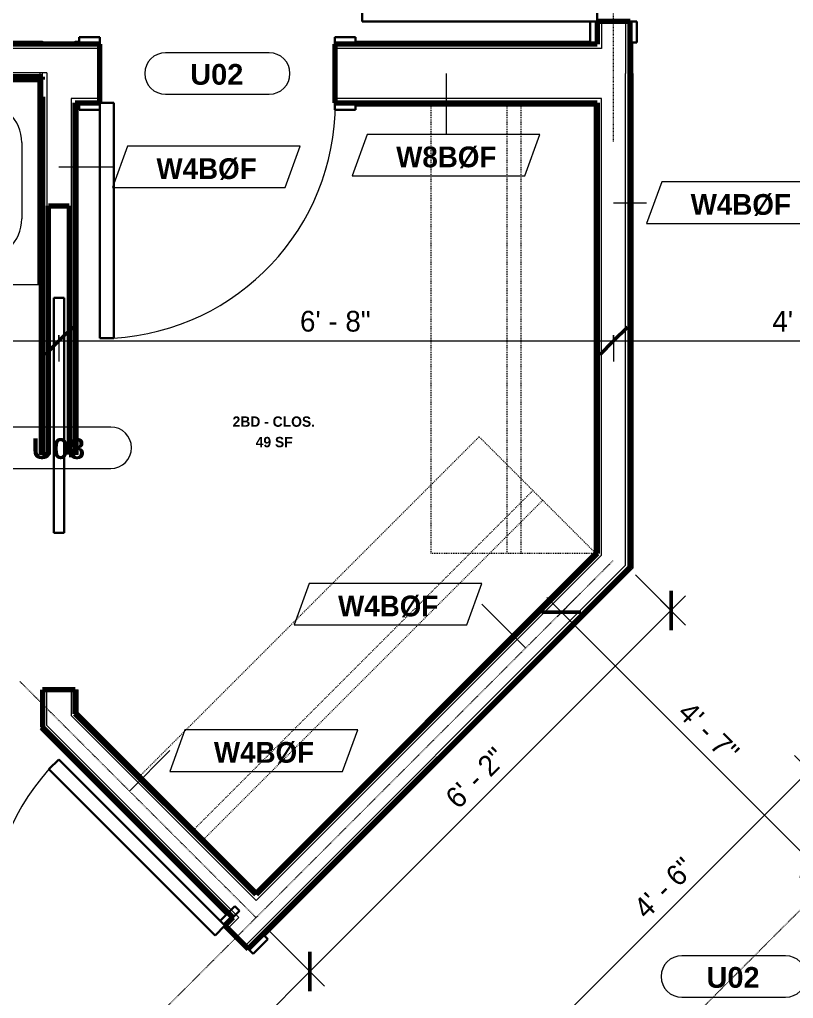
# Model space of a CAD drawing. Header units: inches. Extents: x 2071 to 4741, y -19 to 12114.
# Drawn here: x 4362 to 4473.9, y 10533 to 10674.6 of the extents above; entities that cross this region are included whole.
import ezdxf

# ---------------------------------------------------------------- set-up
doc = ezdxf.new("R2010")
doc.units = ezdxf.units.IN
doc.header["$MEASUREMENT"] = 0
doc.linetypes.add('Dash', pattern=[0.25, 0.125, -0.125])
doc.linetypes.add('Dash 3_32_', pattern=[0.1875, 0.09375, -0.09375])
for name, color, linetype, lineweight in [('A-ANNO-DIMS', 211, 'Continuous', 9), ('A-ANNO-DIMS-32', 211, 'Continuous', 9), ('A-AREA-IDEN', 2, 'Continuous', 9), ('A-DETL-1', 90, 'Dash 3_32_', 18), ('A-DOOR', 31, 'Continuous', 18), ('A-DOOR-3', 31, 'Continuous', 9), ('A-DOOR-4', 31, 'Continuous', 30), ('A-DOOR-FRAM-3', 31, 'Continuous', 30), ('A-DOOR-IDEN', 31, 'Continuous', 9), ('A-WALL', 113, 'Continuous', 18), ('A-WALL-3', 113, 'Continuous', 70), ('A-WALL-IDEN', 211, 'Continuous', 9), ('I-WALL', 2, 'Continuous', 18), ('I-WALL-2', 2, 'Continuous', 70), ('P-SANR-FIXT', 6, 'Continuous', 9), ('Q-CASE', 31, 'Continuous', 9), ('Q-CASE-HDLN', 31, 'Dash', 9)]:
    doc.layers.add(name, color=color, linetype=linetype, lineweight=lineweight)
doc.styles.add('Arial_B', font='arialbd.ttf', dxfattribs={"height": 3})
doc.styles.add('Century Gothic', font='ufonts.com_century-gothic.ttf', dxfattribs={"height": 3})
doc.styles.add('Century Gothic_B', font='GOTHICB.TTF', dxfattribs={"height": 3})
doc.styles.add('Century Gothic_B_1', font='GOTHICB.TTF', dxfattribs={"height": 1.5})
doc.dimstyles.new('OD_1__HACK', dxfattribs={"dimscale": 12, "dimtxt": 3.132505, "dimasz": 0.333333, "dimexe": 0.25, "dimexo": 0.166667, "dimgap": 0.041667, "dimtad": 1, "dimdec": 0, "dimzin": 3, "dimdsep": 46, "dimlunit": 4, "dimtxsty": 'Century Gothic', "dimblk1": 'OBLIQUE', "dimblk2": 'OBLIQUE', "dimsah": 1, "dimcen": 0.09, "dimdle": 0.25, "dimazin": 0, "dimtfac": 1, "dimtdec": 4, "dimtix": 1, "dimtmove": 0, "dimatfit": 3, "dimfxl": 1, "dimtvp": 1, "dimtfill": 1, "dimfrac": 2, "dimtolj": 1, "dimtzin": 0, "dimarcsym": 2})
doc.dimstyles.new('OD_1__HACK_2', dxfattribs={"dimscale": 12, "dimtxt": 3.132505, "dimasz": 0.333333, "dimexe": 0.25, "dimexo": 0.166667, "dimgap": 0.041667, "dimtad": 1, "dimdec": 0, "dimzin": 3, "dimdsep": 46, "dimlunit": 4, "dimtxsty": 'Century Gothic', "dimblk1": 'OBLIQUE', "dimblk2": 'OBLIQUE', "dimsah": 1, "dimcen": 0.09, "dimdle": 0.25, "dimazin": 0, "dimtfac": 1, "dimtdec": 4, "dimtix": 1, "dimtmove": 0, "dimatfit": 3, "dimfxl": 1, "dimtvp": 1, "dimtfill": 1, "dimfrac": 2, "dimtolj": 1, "dimtzin": 0, "dimarcsym": 2})

# ---------------------------------------------------------------- blocks, each defined once
blk = doc.blocks.new('Basic Wall _ INT - W4BØF - _5_8 GYP - 2X4 WOOD_BATT_ - 5_8 GYP_ - ___-2683358-1ST FLOOR - 2BD B - ADA TYPE B')
at = {"layer": 'A-WALL'}
for p, q in [((-2444.79, 10571.9), (-2444.59, 10572.11)), ((-2444.59, 10572.11), (-2444.53, 10572.17)), ((-2444.59, 10572.11), (-2417.76, 10545.28)), ((-2444.53, 10572.17), (-2444.5, 10572.2)), ((-2417.96, 10545.08), (-2444.79, 10571.9))]:
    blk.add_line(p, q, dxfattribs=at)
blk = doc.blocks.new('Basic Wall _ INT - W4BØF - _5_8 GYP - 2X4 WOOD_BATT_ - 5_8 GYP_ - ___-2683357-1ST FLOOR - 2BD B - ADA TYPE B')
at = {"layer": 'A-WALL'}
for p, q in [((-2413.52, 10548.11), (-2439.62, 10574.22)), ((-2413.6, 10548.61), (-2439.34, 10574.34))]:
    blk.add_line(p, q, dxfattribs=at)
at = {"layer": 'A-WALL', "flags": 128}
for points in [[(-2439.71, 10574.18), (-2439.68, 10574.19), (-2439.66, 10574.2), (-2439.65, 10574.21), (-2439.63, 10574.21), (-2439.63, 10574.22), (-2439.62, 10574.22)], [(-2439.62, 10574.22), (-2439.6, 10574.22), (-2439.55, 10574.25), (-2439.45, 10574.29), (-2439.34, 10574.34)]]:
    blk.add_lwpolyline(points, dxfattribs=at)
blk = doc.blocks.new('Basic Wall _ INT - W4BØF - _5_8 GYP - 2X4 WOOD_BATT_ - 5_8 GYP_ - ___-2683360-1ST FLOOR - 2BD B - ADA TYPE B')
at = {"layer": 'A-WALL'}
for p, q in [((-2439.62, 10611.63), (-2439.62, 10662.38)), ((-2439.34, 10611.63), (-2439.34, 10662.09)), ((-2439.71, 10611.63), (-2439.75, 10611.63)), ((-2439.62, 10611.63), (-2439.71, 10611.63)), ((-2439.34, 10611.63), (-2439.62, 10611.63)), ((-2439.75, 10577.63), (-2439.71, 10577.63)), ((-2439.71, 10577.63), (-2439.62, 10577.63)), ((-2439.62, 10574.22), (-2439.62, 10577.63)), ((-2439.62, 10577.63), (-2439.34, 10577.63)), ((-2439.34, 10574.34), (-2439.34, 10577.63))]:
    blk.add_line(p, q, dxfattribs=at)
at = {"layer": 'A-WALL', "flags": 128}
for points in [[(-2439.71, 10662.46), (-2439.68, 10662.44), (-2439.66, 10662.42), (-2439.65, 10662.41), (-2439.63, 10662.39), (-2439.63, 10662.38), (-2439.62, 10662.38)], [(-2439.62, 10662.38), (-2439.6, 10662.36), (-2439.55, 10662.3), (-2439.45, 10662.21), (-2439.34, 10662.09)], [(-2439.62, 10574.22), (-2439.63, 10574.22), (-2439.63, 10574.21), (-2439.65, 10574.21), (-2439.66, 10574.2), (-2439.68, 10574.19), (-2439.71, 10574.18)], [(-2439.34, 10574.34), (-2439.45, 10574.29), (-2439.55, 10574.25), (-2439.6, 10574.22), (-2439.62, 10574.22)]]:
    blk.add_lwpolyline(points, dxfattribs=at)
blk = doc.blocks.new('Basic Wall _ INT - W4BØF - _5_8 GYP - 2X4 WOOD_BATT_ - 5_8 GYP_ - ___-2683359-1ST FLOOR - 2BD B - ADA TYPE B')
at = {"layer": 'A-WALL'}
for p, q in [((-2444.91, 10611.63), (-2444.91, 10636.26)), ((-2444.62, 10636.26), (-2444.62, 10611.63)), ((-2444.62, 10611.63), (-2444.91, 10611.63)), ((-2444.54, 10611.63), (-2444.62, 10611.63)), ((-2444.5, 10611.63), (-2444.54, 10611.63))]:
    blk.add_line(p, q, dxfattribs=at)
blk = doc.blocks.new('POCKET - FLUSH - 2-10 x 6-8-2882530-1ST FLOOR - 2BD B - ADA TYPE B')
at = {"layer": 'A-DOOR-4'}
for p, q in [((-39.67, -0.75), (-39.67, 0.75)), ((-39.67, 0.75), (-5.67, 0.75)), ((-5.67, 0.75), (-5.67, -0.75)), ((-5.67, -0.75), (-39.67, -0.75))]:
    blk.add_line(p, q, dxfattribs=at)
blk = doc.blocks.new('Basic Wall _ INT - W4BØF - _5_8 GYP - 2X4 WOOD_BATT_ - 5_8 GYP_ - ___-2683363-1ST FLOOR - 2BD B - ADA TYPE B')
at = {"layer": 'A-WALL'}
for p, q in [((-2413.6, 10548.61), (-2364.69, 10597.52)), ((-2364.4, 10597.4), (-2413.69, 10548.11)), ((-2476.24, 10485.97), (-2444.57, 10517.64)), ((-2444.36, 10517.44), (-2476.04, 10485.76)), ((-2489.59, 10472.62), (-2481.01, 10481.2)), ((-2480.81, 10480.99), (-2489.39, 10472.41))]:
    blk.add_line(p, q, dxfattribs=at)
at = {"layer": 'A-WALL', "flags": 128}
for points in [[(-2364.69, 10597.52), (-2364.57, 10597.47), (-2364.48, 10597.43), (-2364.42, 10597.41), (-2364.4, 10597.4)], [(-2364.4, 10597.4), (-2364.4, 10597.4), (-2364.39, 10597.4), (-2364.37, 10597.39), (-2364.36, 10597.39), (-2364.34, 10597.38), (-2364.32, 10597.37)]]:
    blk.add_lwpolyline(points, dxfattribs=at)
blk = doc.blocks.new('Basic Wall _ INT - W4BØF - _5_8 GYP - 2X4 WOOD_BATT_ - 5_8 GYP_ - ___-2683364-1ST FLOOR - 2BD B - ADA TYPE B')
at = {"layer": 'A-WALL'}
for p, q in [((-2412.54, 10542.19), (-2359.4, 10595.33)), ((-2412.33, 10541.99), (-2359.11, 10595.21)), ((-2485.85, 10468.88), (-2440.83, 10513.9)), ((-2485.65, 10468.67), (-2440.62, 10513.7))]:
    blk.add_line(p, q, dxfattribs=at)
at = {"layer": 'A-WALL', "flags": 128}
for points in [[(-2359.48, 10595.37), (-2359.46, 10595.36), (-2359.44, 10595.35), (-2359.42, 10595.34), (-2359.41, 10595.34), (-2359.4, 10595.33), (-2359.4, 10595.33)], [(-2359.4, 10595.33), (-2359.38, 10595.32), (-2359.32, 10595.3), (-2359.23, 10595.26), (-2359.11, 10595.21)]]:
    blk.add_lwpolyline(points, dxfattribs=at)
blk = doc.blocks.new('SWING - SINGLE - FLUSH - 2-10 x 6-8 - PRIVACY-3199407-1ST FLOOR - 2BD B - ADA TYPE B')
at = {"layer": 'A-DOOR-3'}
blk.add_arc((17, 2.37), 34.07, 93.3657, 180, dxfattribs=at)
at = {"layer": 'A-DOOR-4'}
for p, q in [((15, 2.37), (15, 36.38)), ((17, 36.38), (15, 36.38)), ((17, 2.37), (17, 36.38)), ((17, 2.37), (15, 2.37))]:
    blk.add_line(p, q, dxfattribs=at)
at = {"layer": 'A-DOOR-FRAM-3'}
for p, q in [((-17, 3.37), (-20, 3.37)), ((-20, 3.37), (-20, 2.37)), ((-17, 2.37), (-17, 3.37)), ((20, 3.37), (17, 3.37)), ((17, 3.37), (17, 2.37)), ((20, 2.37), (20, 3.37)), ((-20, 2.37), (-17, 2.37)), ((17, 2.37), (20, 2.37)), ((-17, -2.38), (-20, -2.38)), ((-20, -2.38), (-20, -3.38)), ((-17, -3.38), (-17, -2.38)), ((20, -2.38), (17, -2.38)), ((17, -2.38), (17, -3.38)), ((20, -3.38), (20, -2.38)), ((-20, -3.38), (-17, -3.38)), ((17, -3.38), (20, -3.38))]:
    blk.add_line(p, q, dxfattribs=at)
blk = doc.blocks.new('OD_CW_Closet - OD_CW_Closet-3130101-1ST FLOOR - 2BD B - ADA TYPE B')
at = {"layer": 'Q-CASE-HDLN'}
for p, q in [((0.74, -24), (0.74, 0)), ((0.74, 0), (65.91, 0)), ((65.91, 0), (65.91, -24)), ((0.74, -11), (65.91, -11)), ((0.74, -13), (65.91, -13)), ((65.91, -24), (0.74, -24))]:
    blk.add_line(p, q, dxfattribs=at)
blk = doc.blocks.new('Basic Wall _ INT - W4BØF - _5_8 GYP - 2X4 WOOD_BATT_ - 5_8 GYP_ - ___-2683366-1ST FLOOR - 2BD B - ADA TYPE B')
at = {"layer": 'A-WALL'}
for p, q in [((-2359.52, 10666.76), (-2359.48, 10666.76)), ((-2359.48, 10666.76), (-2359.46, 10666.76)), ((-2359.46, 10666.76), (-2359.44, 10666.76)), ((-2359.44, 10666.76), (-2359.4, 10666.76)), ((-2359.4, 10595.33), (-2359.4, 10666.76)), ((-2359.4, 10666.76), (-2359.11, 10666.76)), ((-2359.11, 10666.76), (-2359.11, 10595.21))]:
    blk.add_line(p, q, dxfattribs=at)
at = {"layer": 'A-WALL', "flags": 128}
for points in [[(-2359.4, 10595.33), (-2359.4, 10595.33), (-2359.41, 10595.34), (-2359.42, 10595.34), (-2359.44, 10595.35), (-2359.46, 10595.36), (-2359.48, 10595.37)], [(-2359.11, 10595.21), (-2359.23, 10595.26), (-2359.32, 10595.3), (-2359.38, 10595.32), (-2359.4, 10595.33)]]:
    blk.add_lwpolyline(points, dxfattribs=at)
blk = doc.blocks.new('Basic Wall _ INT - W4BØF - _5_8 GYP - 2X4 WOOD_BATT_ - 5_8 GYP_ - ___-2683365-1ST FLOOR - 2BD B - ADA TYPE B')
at = {"layer": 'A-WALL'}
for p, q in [((-2364.69, 10662.09), (-2364.69, 10597.52)), ((-2364.4, 10662.38), (-2364.4, 10597.4)), ((-2364.32, 10662.46), (-2364.27, 10662.51))]:
    blk.add_line(p, q, dxfattribs=at)
at = {"layer": 'A-WALL', "flags": 128}
for points in [[(-2364.69, 10662.09), (-2364.57, 10662.21), (-2364.48, 10662.3), (-2364.42, 10662.36), (-2364.4, 10662.38)], [(-2364.4, 10662.38), (-2364.4, 10662.38), (-2364.39, 10662.39), (-2364.37, 10662.41), (-2364.36, 10662.42), (-2364.34, 10662.44), (-2364.32, 10662.46)], [(-2364.4, 10597.4), (-2364.42, 10597.41), (-2364.48, 10597.43), (-2364.57, 10597.47), (-2364.69, 10597.52)], [(-2364.32, 10597.37), (-2364.34, 10597.38), (-2364.36, 10597.39), (-2364.37, 10597.39), (-2364.39, 10597.4), (-2364.4, 10597.4), (-2364.4, 10597.4)]]:
    blk.add_lwpolyline(points, dxfattribs=at)
blk = doc.blocks.new('OD_CW_Closet - OD_CW_Closet-2625492-1ST FLOOR - 2BD B - ADA TYPE B')
at = {"layer": 'Q-CASE-HDLN'}
for p, q in [((0.74, -24), (0.74, 0)), ((0.74, 0), (70.36, 0)), ((70.36, 0), (70.36, -24)), ((0.74, -11), (70.36, -11)), ((0.74, -13), (70.36, -13)), ((70.36, -24), (0.74, -24))]:
    blk.add_line(p, q, dxfattribs=at)
blk = doc.blocks.new('Basic Wall _ INT - W4BØF - _5_8 GYP - 2X4 WOOD_BATT_ - 5_8 GYP_ - ___-2695104-1ST FLOOR - 2BD B - ADA TYPE B')
at = {"layer": 'A-WALL'}
for p, q in [((-2508.87, 10671.42), (-2444.5, 10671.42)), ((-2444.5, 10671.13), (-2508.87, 10671.13)), ((-2444.5, 10671.42), (-2444.5, 10671.13)), ((-2444.5, 10671.13), (-2444.5, 10671.05)), ((-2444.5, 10671.05), (-2444.5, 10671.01))]:
    blk.add_line(p, q, dxfattribs=at)
blk = doc.blocks.new('SWING - SINGLE - FLUSH - 2-10 x 6-8 - PRIVACY-3199420-1ST FLOOR - 2BD B - ADA TYPE B')
at = {"layer": 'A-DOOR-3'}
blk.add_arc((17, 4.25), 34.07, 93.3657, 180, dxfattribs=at)
at = {"layer": 'A-DOOR-4'}
for p, q in [((15, 4.25), (15, 38.26)), ((17, 38.26), (15, 38.26)), ((17, 4.25), (17, 38.26)), ((17, 4.25), (15, 4.25))]:
    blk.add_line(p, q, dxfattribs=at)
at = {"layer": 'A-DOOR-FRAM-3'}
for p, q in [((-17, 5.25), (-20, 5.25)), ((-20, 5.25), (-20, 4.25)), ((-20, 4.25), (-17, 4.25)), ((-17, 4.25), (-17, 5.25)), ((20, 5.25), (17, 5.25)), ((17, 5.25), (17, 4.25)), ((17, 4.25), (20, 4.25)), ((20, 4.25), (20, 5.25)), ((-17, -4.25), (-20, -4.25)), ((-20, -4.25), (-20, -5.25)), ((-20, -5.25), (-17, -5.25)), ((-17, -5.25), (-17, -4.25)), ((20, -4.25), (17, -4.25)), ((17, -4.25), (17, -5.25)), ((17, -5.25), (20, -5.25)), ((20, -5.25), (20, -4.25))]:
    blk.add_line(p, q, dxfattribs=at)
blk = doc.blocks.new('SWING - SINGLE - FLUSH - 2-10 x 6-8 - PRIVACY-3199405-1ST FLOOR - 2BD B - ADA TYPE B')
at = {"layer": 'A-DOOR-3'}
blk.add_arc((17, -2.38), 34.07, 180, 266.6343, dxfattribs=at)
at = {"layer": 'A-DOOR-4'}
for p, q in [((15, -2.38), (15, -36.38)), ((17, -2.38), (15, -2.38)), ((17, -2.38), (17, -36.38)), ((17, -36.38), (15, -36.38))]:
    blk.add_line(p, q, dxfattribs=at)
at = {"layer": 'A-DOOR-FRAM-3'}
for p, q in [((-20, 2.37), (-20, 3.37)), ((-20, 3.37), (-17, 3.37)), ((-17, 3.37), (-17, 2.37)), ((17, 2.37), (17, 3.37)), ((17, 3.37), (20, 3.37)), ((20, 3.37), (20, 2.37)), ((-17, 2.37), (-20, 2.37)), ((20, 2.37), (17, 2.37)), ((-20, -2.38), (-17, -2.38)), ((-20, -3.38), (-20, -2.38)), ((-17, -2.38), (-17, -3.38)), ((17, -2.38), (20, -2.38)), ((17, -3.38), (17, -2.38)), ((20, -2.38), (20, -3.38)), ((-17, -3.38), (-20, -3.38)), ((20, -3.38), (17, -3.38))]:
    blk.add_line(p, q, dxfattribs=at)
blk = doc.blocks.new('Basic Wall _ INT - W4BØF - _5_8 GYP - 2X4 WOOD_BATT_ - 5_8 GYP_ - ___-2695109-1ST FLOOR - 2BD B - ADA TYPE B')
at = {"layer": 'A-WALL'}
for p, q in [((-2364.4, 10671.26), (-2364.4, 10671.13)), ((-2364.27, 10671.01), (-2364.32, 10671.05))]:
    blk.add_line(p, q, dxfattribs=at)
at = {"layer": 'A-WALL', "flags": 128}
for points in [[(-2364.4, 10671.13), (-2364.42, 10671.15), (-2364.48, 10671.21), (-2364.52, 10671.25)], [(-2364.32, 10671.05), (-2364.34, 10671.07), (-2364.36, 10671.09), (-2364.37, 10671.11), (-2364.39, 10671.12), (-2364.4, 10671.13), (-2364.4, 10671.13)]]:
    blk.add_lwpolyline(points, dxfattribs=at)
blk = doc.blocks.new('Basic Wall _ INT - W4BØF - _5_8 GYP - 2X4 WOOD_BATT_ - 5_8 GYP_ - ___-2695108-1ST FLOOR - 2BD B - ADA TYPE B')
at = {"layer": 'A-WALL'}
for p, q in [((-2359.4, 10666.76), (-2359.4, 10671.26)), ((-2359.11, 10666.76), (-2359.11, 10671.26)), ((-2359.48, 10666.76), (-2359.52, 10666.76)), ((-2359.46, 10666.76), (-2359.48, 10666.76)), ((-2359.44, 10666.76), (-2359.46, 10666.76)), ((-2359.42, 10666.76), (-2359.44, 10666.76)), ((-2359.4, 10666.76), (-2359.42, 10666.76)), ((-2359.11, 10666.76), (-2359.4, 10666.76))]:
    blk.add_line(p, q, dxfattribs=at)
blk = doc.blocks.new('Basic Wall _ INT - W4BØF - _5_8 GYP - 2X4 WOOD_BATT_ - 5_8 GYP_ - ___-2695127-1ST FLOOR - 2BD B - ADA TYPE B')
at = {"layer": 'A-WALL'}
for p, q in [((-2320.69, 10556.45), (-2304.18, 10572.95)), ((-2320.19, 10556.54), (-2304.08, 10572.65)), ((-2328.62, 10548.52), (-2324.05, 10553.09)), ((-2328.41, 10548.32), (-2324.13, 10552.59)), ((-2357.2, 10519.94), (-2356.9, 10520.24)), ((-2389.99, 10487.15), (-2363.21, 10513.93)), ((-2389.58, 10487.15), (-2363.31, 10513.42))]:
    blk.add_line(p, q, dxfattribs=at)
at = {"layer": 'A-WALL', "flags": 128}
for points in [[(-2304.22, 10573.04), (-2304.21, 10573.02), (-2304.2, 10573), (-2304.19, 10572.98), (-2304.19, 10572.97), (-2304.18, 10572.96), (-2304.18, 10572.95)], [(-2304.18, 10572.95), (-2304.17, 10572.93), (-2304.15, 10572.88), (-2304.11, 10572.79), (-2304.06, 10572.67)], [(-2389.99, 10487.15), (-2389.99, 10487.15), (-2390, 10487.15), (-2390.02, 10487.15), (-2390.05, 10487.15), (-2390.08, 10487.15), (-2390.11, 10487.15)], [(-2389.58, 10487.15), (-2389.75, 10487.15), (-2389.88, 10487.15), (-2389.96, 10487.15), (-2389.99, 10487.15)]]:
    blk.add_lwpolyline(points, dxfattribs=at)
blk = doc.blocks.new('Basic Wall _ INT - W4BØF - _5_8 GYP - 2X4 WOOD_BATT_ - 5_8 GYP_ - ___-2695126-1ST FLOOR - 2BD B - ADA TYPE B')
at = {"layer": 'A-WALL'}
for p, q in [((-2332.36, 10552.26), (-2306.37, 10578.24)), ((-2306.25, 10577.95), (-2332.15, 10552.05)), ((-2397.47, 10487.15), (-2360.64, 10523.97)), ((-2360.44, 10523.77), (-2397.06, 10487.15))]:
    blk.add_line(p, q, dxfattribs=at)
at = {"layer": 'A-WALL', "flags": 128}
for points in [[(-2306.37, 10578.24), (-2306.32, 10578.12), (-2306.28, 10578.03), (-2306.26, 10577.97), (-2306.25, 10577.95)], [(-2306.25, 10577.95), (-2306.25, 10577.95), (-2306.25, 10577.94), (-2306.24, 10577.93), (-2306.24, 10577.91), (-2306.23, 10577.89), (-2306.22, 10577.87)], [(-2397.06, 10487.15), (-2397.09, 10487.15), (-2397.17, 10487.15), (-2397.3, 10487.15), (-2397.47, 10487.15)], [(-2396.94, 10487.15), (-2396.97, 10487.15), (-2397, 10487.15), (-2397.03, 10487.15), (-2397.04, 10487.15), (-2397.06, 10487.15), (-2397.06, 10487.15)]]:
    blk.add_lwpolyline(points, dxfattribs=at)
blk = doc.blocks.new('Basic Wall _ INT - W8BØF - _5_8 GYP - 2X8 WOOD_BATT_ - 5_8 GYP_ - ___-2704768-1ST FLOOR - 2BD B - ADA TYPE B')
at = {"layer": 'I-WALL'}
for p, q in [((-2439.62, 10662.38), (-2439.2, 10662.38)), ((-2439.34, 10662.09), (-2439.2, 10662.09)), ((-2399.2, 10662.38), (-2364.4, 10662.38)), ((-2399.2, 10662.09), (-2364.69, 10662.09)), ((-2364.27, 10662.51), (-2364.32, 10662.46))]:
    blk.add_line(p, q, dxfattribs=at)
at = {"layer": 'I-WALL', "flags": 128}
for points in [[(-2439.62, 10662.38), (-2439.63, 10662.38), (-2439.63, 10662.39), (-2439.65, 10662.41), (-2439.66, 10662.42), (-2439.68, 10662.44), (-2439.71, 10662.46)], [(-2439.34, 10662.09), (-2439.45, 10662.21), (-2439.55, 10662.3), (-2439.6, 10662.36), (-2439.62, 10662.38)], [(-2364.4, 10662.38), (-2364.42, 10662.36), (-2364.48, 10662.3), (-2364.57, 10662.21), (-2364.69, 10662.09)], [(-2364.32, 10662.46), (-2364.34, 10662.44), (-2364.36, 10662.42), (-2364.37, 10662.41), (-2364.39, 10662.39), (-2364.4, 10662.38), (-2364.4, 10662.38)]]:
    blk.add_lwpolyline(points, dxfattribs=at)
blk = doc.blocks.new('Basic Wall _ INT - W8BØF - _5_8 GYP - 2X8 WOOD_BATT_ - 5_8 GYP_ - ___-2699376-1ST FLOOR - 2BD B - ADA TYPE B')
at = {"layer": 'I-WALL'}
for p, q in [((-2439.75, 10671.13), (-2439.75, 10671.42)), ((-2439.75, 10671.42), (-2439.2, 10671.42)), ((-2439.2, 10671.13), (-2439.75, 10671.13)), ((-2439.75, 10671.05), (-2439.75, 10671.13)), ((-2439.75, 10671.01), (-2439.75, 10671.05)), ((-2399.2, 10671.42), (-2365.27, 10671.42)), ((-2364.4, 10671.13), (-2399.2, 10671.13)), ((-2364.32, 10671.05), (-2364.27, 10671.01))]:
    blk.add_line(p, q, dxfattribs=at)
at = {"layer": 'I-WALL', "flags": 128}
for points in [[(-2364.52, 10671.25), (-2364.48, 10671.21), (-2364.42, 10671.15), (-2364.4, 10671.13)], [(-2364.4, 10671.13), (-2364.4, 10671.13), (-2364.39, 10671.12), (-2364.37, 10671.11), (-2364.36, 10671.09), (-2364.34, 10671.07), (-2364.32, 10671.05)]]:
    blk.add_lwpolyline(points, dxfattribs=at)
blk = doc.blocks.new('Bath Tub - Maestro - 60_x30_-1352617-1ST FLOOR - 2BD B - ADA TYPE B')
at = {"layer": 'P-SANR-FIXT'}
for p, q in [((35, 26.5), (51, 26.5)), ((35, 26.5), (35, 25)), ((35, 25), (9.35, 20.74)), ((43, 25), (35, 25)), ((4, 21), (0.38, 21)), ((4, 16), (4, 21)), ((5, 16), (5, 20.04)), ((57, 20.5), (57, 9.5)), ((49, 11), (49, 19)), ((4, 14), (4, 16)), ((4, 16), (10.94, 16)), ((6, 16.8), (6, 16)), ((10.94, 14), (10.94, 16)), ((4, 9), (4, 14)), ((10.94, 14), (4, 14)), ((5, 9.96), (5, 14)), ((6, 14), (6, 13.2)), ((0.38, 9), (4, 9)), ((9.35, 9.26), (35, 5)), ((35, 3.5), (35, 5)), ((35, 5), (43, 5)), ((51, 3.5), (35, 3.5)), ((18.63, 0), (59.63, 0))]:
    blk.add_line(p, q, dxfattribs=at)
at = {"layer": 'P-SANR-FIXT', "flags": 128}
for points in [[(8.63, 24.03), (11.56, 24.3), (14.49, 24.58), (17.42, 24.85), (20.35, 25.13), (23.28, 25.4), (26.21, 25.68), (29.14, 25.95), (32.07, 26.23), (35, 26.5)], [(35, 3.5), (32.07, 3.77), (29.14, 4.05), (26.21, 4.32), (23.28, 4.6), (20.35, 4.87), (17.42, 5.15), (14.49, 5.42), (11.56, 5.7), (8.63, 5.97)]]:
    blk.add_lwpolyline(points, dxfattribs=at)
at = {"layer": 'P-SANR-FIXT'}
for centre, radius, start, end in [((51, 20.5), 6, 360, 90), ((43, 19), 6, 360, 90), ((9, 20.04), 4, 95.3558, 180), ((2, 19), 1.5, 360, 180), ((10, 16.8), 4, 99.4223, 180), ((2, 19), 1.5, 180, 360), ((10.94, 15), 1.5, 360, 137.9289), ((10.94, 15), 1.5, 222.0711, 360), ((10, 13.2), 4, 180, 260.5777), ((2, 11), 1.5, 360, 180), ((2, 11), 1.5, 180, 360), ((9, 9.96), 4, 180, 264.6442), ((43, 11), 6, 270, 0), ((51, 9.5), 6, 270, 360)]:
    blk.add_arc(centre, radius, start, end, dxfattribs=at)
blk = doc.blocks.new('Door Tag - Type Mark-2601225-1ST FLOOR - 2BD B - ADA TYPE B')
at = {"layer": 'A-DOOR-IDEN'}
for p, q in [((0.234375, 0.09375), (-0.234375, 0.09375)), ((-0.234375, -0.09375), (0.234375, -0.09375))]:
    blk.add_line(p, q, dxfattribs=at)
for centre, start, end in [((-0.234375, 0), 90, 270), ((0.234375, 0), 270, 90)]:
    blk.add_arc(centre, 0.09375, start, end, dxfattribs=at)
blk = doc.blocks.new('DIMBLOCK111-1ST FLOOR - 2BD B - ADA TYPE B')
at = {"layer": 'A-ANNO-DIMS-32', "lineweight": 50}
for p, q in [((4296.67, 10628.09), (4298.67, 10630.09)), ((4367.67, 10628.09), (4369.67, 10630.09)), ((4296.67, 10628.09), (4294.67, 10626.09)), ((4367.67, 10628.09), (4365.67, 10626.09))]:
    blk.add_line(p, q, dxfattribs=at)
at = {"layer": 'A-ANNO-DIMS-32'}
for p, q in [((4296.67, 10628.92), (4296.67, 10625.09)), ((4296.67, 10628.09), (4296.67, 10628.92)), ((4367.67, 10628.92), (4367.67, 10625.09)), ((4367.67, 10628.09), (4367.67, 10628.92)), ((4293.67, 10628.09), (4367.67, 10628.09))]:
    blk.add_line(p, q, dxfattribs=at)
at = {"layer": 'A-ANNO-DIMS-32', "color": 0, "insert": (4325.75, 10632.43), "char_height": 3, "width": 15.394, "attachment_point": 1, "line_spacing_factor": 0.984502, "style": 'Century Gothic', "bg_fill": 3, "box_fill_scale": 1.25, "bg_fill_color": 256, "bg_fill_true_color": 13158600, "bg_fill_transparency": 0}
blk.add_mtext('5\' - 11"', dxfattribs=at)
blk = doc.blocks.new('_Oblique')
at = {"color": 0, "linetype": 'ByBlock', "lineweight": -2}
blk.add_line((-0.5, -0.5), (0.5, 0.5), dxfattribs=at)
blk = doc.blocks.new('DIMBLOCK112-1ST FLOOR - 2BD B - ADA TYPE B')
at = {"layer": 'A-ANNO-DIMS-32', "lineweight": 50}
for p, q in [((4367.67, 10628.09), (4369.67, 10630.09)), ((4447.89, 10628.09), (4449.89, 10630.09)), ((4367.67, 10628.09), (4365.67, 10626.09)), ((4447.89, 10628.09), (4445.89, 10626.09))]:
    blk.add_line(p, q, dxfattribs=at)
at = {"layer": 'A-ANNO-DIMS-32'}
for p, q in [((4367.67, 10628.92), (4367.67, 10625.09)), ((4367.67, 10628.09), (4367.67, 10628.92)), ((4447.89, 10628.92), (4447.89, 10625.09)), ((4447.89, 10628.09), (4447.89, 10628.92)), ((4367.67, 10628.09), (4447.89, 10628.09))]:
    blk.add_line(p, q, dxfattribs=at)
at = {"layer": 'A-ANNO-DIMS-32', "color": 0, "insert": (4402.54, 10632.43), "char_height": 3, "width": 12.5897, "attachment_point": 1, "line_spacing_factor": 0.984502, "style": 'Century Gothic', "bg_fill": 3, "box_fill_scale": 1.25, "bg_fill_color": 256, "bg_fill_true_color": 13158600, "bg_fill_transparency": 0}
blk.add_mtext('6\' - 8"', dxfattribs=at)
blk = doc.blocks.new('DIMBLOCK113-1ST FLOOR - 2BD B - ADA TYPE B')
at = {"layer": 'A-ANNO-DIMS-32'}
for p, q in [((4504.32, 10647.83), (4504.32, 10625.09)), ((4504.32, 10628.09), (4504.32, 10647.83)), ((4447.89, 10628.92), (4447.89, 10625.09)), ((4447.89, 10628.09), (4447.89, 10628.92)), ((4447.89, 10628.09), (4504.32, 10628.09))]:
    blk.add_line(p, q, dxfattribs=at)
at = {"layer": 'A-ANNO-DIMS-32', "lineweight": 50}
for p, q in [((4447.89, 10628.09), (4449.89, 10630.09)), ((4504.32, 10628.09), (4506.32, 10630.09)), ((4447.89, 10628.09), (4445.89, 10626.09)), ((4504.32, 10628.09), (4502.32, 10626.09))]:
    blk.add_line(p, q, dxfattribs=at)
at = {"layer": 'A-ANNO-DIMS-32', "color": 0, "insert": (4470.86, 10632.43), "char_height": 3, "width": 12.5897, "attachment_point": 1, "line_spacing_factor": 0.984502, "style": 'Century Gothic', "bg_fill": 3, "box_fill_scale": 1.25, "bg_fill_color": 256, "bg_fill_true_color": 13158600, "bg_fill_transparency": 0}
blk.add_mtext('4\' - 8"', dxfattribs=at)
blk = doc.blocks.new('DIMBLOCK126-1ST FLOOR - 2BD B - ADA TYPE B')
at = {"layer": 'A-ANNO-DIMS-32'}
for p, q in [((4451.06, 10594.23), (4458.32, 10586.97)), ((4456.2, 10589.09), (4451.06, 10594.23)), ((4458.32, 10591.21), (4403.98, 10536.87)), ((4397.6, 10543.25), (4406.1, 10534.75)), ((4403.98, 10536.87), (4397.6, 10543.25))]:
    blk.add_line(p, q, dxfattribs=at)
at = {"layer": 'A-ANNO-DIMS-32', "lineweight": 50}
for p, q in [((4456.2, 10589.09), (4456.2, 10591.92)), ((4456.2, 10589.09), (4456.2, 10586.26)), ((4403.98, 10536.87), (4403.98, 10539.7)), ((4403.98, 10536.87), (4403.98, 10534.04))]:
    blk.add_line(p, q, dxfattribs=at)
at = {"layer": 'A-ANNO-DIMS-32', "color": 0, "insert": (4423.3, 10562.34), "char_height": 3, "width": 12.5897, "attachment_point": 1, "rotation": 45, "line_spacing_factor": 0.984502, "style": 'Century Gothic', "bg_fill": 3, "box_fill_scale": 1.25, "bg_fill_color": 256, "bg_fill_true_color": 13158600, "bg_fill_transparency": 0}
blk.add_mtext('6\' - 2"', dxfattribs=at)
blk = doc.blocks.new('DIMBLOCK127-1ST FLOOR - 2BD B - ADA TYPE B')
at = {"layer": 'A-ANNO-DIMS-32'}
for p, q in [((4397.6, 10543.25), (4406.1, 10534.75)), ((4403.98, 10536.87), (4397.6, 10543.25)), ((4403.98, 10536.87), (4377.11, 10510)), ((4373.12, 10513.99), (4379.23, 10507.88)), ((4377.11, 10510), (4373.12, 10513.99))]:
    blk.add_line(p, q, dxfattribs=at)
at = {"layer": 'A-ANNO-DIMS-32', "lineweight": 50}
for p, q in [((4403.98, 10536.87), (4403.98, 10539.7)), ((4403.98, 10536.87), (4403.98, 10534.04)), ((4377.11, 10510), (4377.11, 10512.83)), ((4377.11, 10510), (4377.11, 10507.17))]:
    blk.add_line(p, q, dxfattribs=at)
at = {"layer": 'A-ANNO-DIMS-32', "color": 0, "insert": (4383.76, 10522.8), "char_height": 3, "width": 12.5897, "attachment_point": 1, "rotation": 45, "line_spacing_factor": 0.984502, "style": 'Century Gothic', "bg_fill": 3, "box_fill_scale": 1.25, "bg_fill_color": 256, "bg_fill_true_color": 13158600, "bg_fill_transparency": 0}
blk.add_mtext('3\' - 2"', dxfattribs=at)
blk = doc.blocks.new('DIMBLOCK135-1ST FLOOR - 2BD B - ADA TYPE B')
at = {"layer": 'A-ANNO-DIMS-32'}
for p, q in [((4484.24, 10557.95), (4474.08, 10568.11)), ((4476.21, 10565.99), (4438.37, 10528.15)), ((4476.21, 10565.99), (4484.24, 10557.95)), ((4446.41, 10520.12), (4436.25, 10530.28)), ((4438.37, 10528.15), (4446.41, 10520.12))]:
    blk.add_line(p, q, dxfattribs=at)
at = {"layer": 'A-ANNO-DIMS-32', "lineweight": 50}
for p, q in [((4476.21, 10565.99), (4476.21, 10568.82)), ((4476.21, 10565.99), (4476.21, 10563.16)), ((4438.37, 10528.15), (4438.37, 10530.98)), ((4438.37, 10528.15), (4438.37, 10525.33))]:
    blk.add_line(p, q, dxfattribs=at)
at = {"layer": 'A-ANNO-DIMS-32', "color": 0, "insert": (4450.51, 10546.44), "char_height": 3, "width": 12.5897, "attachment_point": 1, "rotation": 45, "line_spacing_factor": 0.984502, "style": 'Century Gothic', "bg_fill": 3, "box_fill_scale": 1.25, "bg_fill_color": 256, "bg_fill_true_color": 13158600, "bg_fill_transparency": 0}
blk.add_mtext('4\' - 6"', dxfattribs=at)
blk = doc.blocks.new('DIMBLOCK139-1ST FLOOR - 2BD B - ADA TYPE B')
at = {"layer": 'A-ANNO-DIMS-32'}
for p, q in [((4481.27, 10547.91), (4438.23, 10590.95)), ((4439.77, 10588.24), (4442.48, 10590.95)), ((4440.35, 10588.83), (4439.77, 10588.24)), ((4478.57, 10549.44), (4481.27, 10552.15)), ((4479.15, 10550.03), (4478.57, 10549.44))]:
    blk.add_line(p, q, dxfattribs=at)
at = {"layer": 'A-ANNO-DIMS-32', "lineweight": 50}
for p, q in [((4440.35, 10588.83), (4437.53, 10588.83)), ((4440.35, 10588.83), (4443.18, 10588.83)), ((4479.15, 10550.03), (4476.32, 10550.03)), ((4479.15, 10550.03), (4481.98, 10550.03))]:
    blk.add_line(p, q, dxfattribs=at)
at = {"layer": 'A-ANNO-DIMS-32', "color": 0, "insert": (4459.12, 10576.21), "char_height": 3, "width": 12.5897, "attachment_point": 1, "rotation": 315, "line_spacing_factor": 0.984502, "style": 'Century Gothic', "bg_fill": 3, "box_fill_scale": 1.25, "bg_fill_color": 256, "bg_fill_true_color": 13158600, "bg_fill_transparency": 0}
blk.add_mtext('4\' - 7"', dxfattribs=at)
blk = doc.blocks.new('Wall Tag - ONE-2663183-1ST FLOOR - 2BD B - ADA TYPE B')
at = {"layer": 'A-WALL-IDEN'}
for p, q in [((-0.3561, 0.0937), (-0.4244, -0.0937)), ((0.4244, 0.0937), (-0.3561, 0.0937)), ((0.3561, -0.0937), (0.4244, 0.0937)), ((-0.4244, -0.0937), (0.3561, -0.0937))]:
    blk.add_line(p, q, dxfattribs=at)

msp = doc.modelspace()

# ---------------------------------------------------------------- linework, layer by layer
at = {"layer": 'A-DETL-1'}
for p, q in [((4447.89, 10656.94), (4447.89, 10814.49)), ((4321.02, 10469.5), (4447.89, 10596.37)), ((4396.19, 10544.66), (4362.04, 10578.81)), ((4416.27, 10487.15), (4504.58, 10575.45))]:
    msp.add_line(p, q, dxfattribs=at)
at = {"layer": 'A-WALL'}
for p, q in [((4446.14, 10674.26), (4446.14, 10670.38)), ((4449.64, 10674.26), (4449.64, 10666.76)), ((4373.59, 10670.38), (4301.54, 10670.38)), ((4446.14, 10670.38), (4407.59, 10670.38)), ((4365.92, 10666.88), (4301.54, 10666.88)), ((4364.92, 10666.88), (4364.92, 10666.26)), ((4365.29, 10663.4), (4365.29, 10666.88)), ((4365.92, 10666.88), (4365.92, 10611.63)), ((4365.29, 10666.26), (4365.29, 10663.4)), ((4449.64, 10595.64), (4449.64, 10666.76)), ((4369.42, 10663.13), (4369.42, 10611.63)), ((4373.59, 10663.13), (4369.42, 10663.13)), ((4446.14, 10663.13), (4407.59, 10663.13)), ((4446.14, 10597.09), (4446.14, 10663.13)), ((4446.14, 10597.09), (4396.19, 10547.14)), ((4449.64, 10595.64), (4394.6, 10540.6)), ((4365.92, 10572.46), (4365.92, 10577.63)), ((4369.42, 10577.63), (4369.42, 10573.91)), ((4369.42, 10573.91), (4396.19, 10547.14)), ((4365.92, 10572.46), (4393.71, 10544.66)), ((4393.71, 10544.66), (4392.12, 10543.07))]:
    msp.add_line(p, q, dxfattribs=at)
at = {"layer": 'A-WALL-3'}
for p, q in [((4450.27, 10674.26), (4445.52, 10674.26)), ((4445.52, 10674.26), (4445.52, 10671.01)), ((4450.27, 10666.76), (4450.27, 10674.26)), ((4370.04, 10671.01), (4300.92, 10671.01)), ((4300.92, 10666.26), (4364.92, 10666.26)), ((4365.29, 10666.26), (4305.29, 10666.26)), ((4305.67, 10665.88), (4365.29, 10665.88)), ((4364.92, 10666.26), (4364.92, 10636.26)), ((4365.29, 10665.88), (4365.29, 10666.26)), ((4450.27, 10595.38), (4450.27, 10666.76)), ((4365.29, 10663.4), (4365.29, 10611.63)), ((4365.29, 10636.26), (4365.29, 10663.4)), ((4370.04, 10611.63), (4370.04, 10662.51)), ((4445.52, 10662.51), (4445.52, 10597.35)), ((4366.17, 10611.63), (4366.17, 10647.63)), ((4366.17, 10647.63), (4369.17, 10647.63)), ((4369.17, 10647.63), (4369.17, 10611.63)), ((4364.92, 10636.26), (4365.29, 10636.26)), ((4365.29, 10611.63), (4366.17, 10611.63)), ((4369.17, 10611.63), (4370.04, 10611.63)), ((4445.52, 10597.35), (4396.19, 10548.02)), ((4395.04, 10540.15), (4450.27, 10595.38)), ((4365.29, 10577.63), (4365.29, 10572.2)), ((4370.04, 10577.63), (4365.29, 10577.63)), ((4370.04, 10574.16), (4370.04, 10577.63)), ((4396.19, 10548.02), (4370.04, 10574.16)), ((4365.29, 10572.2), (4392.83, 10544.66)), ((4392.83, 10544.66), (4391.68, 10543.51)), ((4391.68, 10543.51), (4395.04, 10540.15))]:
    msp.add_line(p, q, dxfattribs=at)
at = {"layer": 'A-WALL-IDEN'}
for p, q in [((4423.67, 10666.76), (4423.67, 10657.95)), ((4367.67, 10653.25), (4375.42, 10653.25)), ((4377.88, 10562.97), (4383.72, 10568.82))]:
    msp.add_line(p, q, dxfattribs=at)
at = {"layer": 'I-WALL-2'}
for p, q in [((4373.59, 10671.01), (4370.04, 10671.01)), ((4373.59, 10662.51), (4373.59, 10671.01)), ((4445.52, 10671.01), (4407.59, 10671.01)), ((4407.59, 10671.01), (4407.59, 10662.51)), ((4370.04, 10662.51), (4373.59, 10662.51)), ((4407.59, 10662.51), (4445.52, 10662.51))]:
    msp.add_line(p, q, dxfattribs=at)

# ---------------------------------------------------------------- block references
at = {"layer": 'A-DOOR'}
for name, p, rotation in [('SWING - SINGLE - FLUSH - 2-10 x 6-8 - PRIVACY-3199405-1ST FLOOR - 2BD B - ADA TYPE B', (4447.89, 10691.26), 270.000000000003), ('SWING - SINGLE - FLUSH - 2-10 x 6-8 - PRIVACY-3199420-1ST FLOOR - 2BD B - ADA TYPE B', (4390.59, 10666.76), 180), ('POCKET - FLUSH - 2-10 x 6-8-2882530-1ST FLOOR - 2BD B - ADA TYPE B', (4367.67, 10594.63), 269.9999999999986), ('SWING - SINGLE - FLUSH - 2-10 x 6-8 - PRIVACY-3199407-1ST FLOOR - 2BD B - ADA TYPE B', (4381.34, 10529.81), 44.99999999999926), ('SWING - SINGLE - FLUSH - 2-10 x 6-8 - PRIVACY-3199407-1ST FLOOR - 2BD B - ADA TYPE B', (4465.27, 10536.15), 225.0000000000069)]:
    msp.add_blockref(name, p, dxfattribs=dict(at, rotation=rotation))
at = {"layer": 'A-DOOR-IDEN', "xscale": 31.99999999999999, "yscale": 31.99999999999999, "zscale": 31.99999999999999}
for p in [(4390.59, 10666.76), (4390.59, 10666.76), (4367.67, 10612.63), (4465.27, 10536.15)]:
    msp.add_blockref('Door Tag - Type Mark-2601225-1ST FLOOR - 2BD B - ADA TYPE B', p, dxfattribs=at)
at = {"layer": 'A-WALL'}
for name in ['Basic Wall _ INT - W4BØF - _5_8 GYP - 2X4 WOOD_BATT_ - 5_8 GYP_ - ___-2695109-1ST FLOOR - 2BD B - ADA TYPE B', 'Basic Wall _ INT - W4BØF - _5_8 GYP - 2X4 WOOD_BATT_ - 5_8 GYP_ - ___-2695108-1ST FLOOR - 2BD B - ADA TYPE B', 'Basic Wall _ INT - W4BØF - _5_8 GYP - 2X4 WOOD_BATT_ - 5_8 GYP_ - ___-2695104-1ST FLOOR - 2BD B - ADA TYPE B', 'Basic Wall _ INT - W4BØF - _5_8 GYP - 2X4 WOOD_BATT_ - 5_8 GYP_ - ___-2683366-1ST FLOOR - 2BD B - ADA TYPE B', 'Basic Wall _ INT - W4BØF - _5_8 GYP - 2X4 WOOD_BATT_ - 5_8 GYP_ - ___-2683360-1ST FLOOR - 2BD B - ADA TYPE B', 'Basic Wall _ INT - W4BØF - _5_8 GYP - 2X4 WOOD_BATT_ - 5_8 GYP_ - ___-2683365-1ST FLOOR - 2BD B - ADA TYPE B', 'Basic Wall _ INT - W4BØF - _5_8 GYP - 2X4 WOOD_BATT_ - 5_8 GYP_ - ___-2683359-1ST FLOOR - 2BD B - ADA TYPE B', 'Basic Wall _ INT - W4BØF - _5_8 GYP - 2X4 WOOD_BATT_ - 5_8 GYP_ - ___-2683363-1ST FLOOR - 2BD B - ADA TYPE B', 'Basic Wall _ INT - W4BØF - _5_8 GYP - 2X4 WOOD_BATT_ - 5_8 GYP_ - ___-2683364-1ST FLOOR - 2BD B - ADA TYPE B', 'Basic Wall _ INT - W4BØF - _5_8 GYP - 2X4 WOOD_BATT_ - 5_8 GYP_ - ___-2695126-1ST FLOOR - 2BD B - ADA TYPE B', 'Basic Wall _ INT - W4BØF - _5_8 GYP - 2X4 WOOD_BATT_ - 5_8 GYP_ - ___-2683357-1ST FLOOR - 2BD B - ADA TYPE B', 'Basic Wall _ INT - W4BØF - _5_8 GYP - 2X4 WOOD_BATT_ - 5_8 GYP_ - ___-2683358-1ST FLOOR - 2BD B - ADA TYPE B', 'Basic Wall _ INT - W4BØF - _5_8 GYP - 2X4 WOOD_BATT_ - 5_8 GYP_ - ___-2695127-1ST FLOOR - 2BD B - ADA TYPE B']:
    msp.add_blockref(name, (6809.79, 0), dxfattribs=at)
at = {"layer": 'A-WALL-IDEN', "xscale": 31.99999999999999, "yscale": 31.99999999999999, "zscale": 31.99999999999999}
for p in [(4423.67, 10654.95), (4389, 10653.25)]:
    msp.add_blockref('Wall Tag - ONE-2663183-1ST FLOOR - 2BD B - ADA TYPE B', p, dxfattribs=at)
at = {"layer": 'I-WALL'}
for name in ['Basic Wall _ INT - W8BØF - _5_8 GYP - 2X8 WOOD_BATT_ - 5_8 GYP_ - ___-2699376-1ST FLOOR - 2BD B - ADA TYPE B', 'Basic Wall _ INT - W8BØF - _5_8 GYP - 2X8 WOOD_BATT_ - 5_8 GYP_ - ___-2704768-1ST FLOOR - 2BD B - ADA TYPE B']:
    msp.add_blockref(name, (6809.79, 0), dxfattribs=at)
at = {"layer": 'P-SANR-FIXT'}
msp.add_blockref('Bath Tub - Maestro - 60_x30_-1352617-1ST FLOOR - 2BD B - ADA TYPE B', (4305.29, 10636.26), dxfattribs=at)
at = {"layer": 'Q-CASE'}
for name, p, rotation in [('OD_CW_Closet - OD_CW_Closet-3130101-1ST FLOOR - 2BD B - ADA TYPE B', (4421.52, 10596.6), 90.00000000000622), ('OD_CW_Closet - OD_CW_Closet-2625492-1ST FLOOR - 2BD B - ADA TYPE B', (4378.7, 10564.47), 45.00000000000642)]:
    msp.add_blockref(name, p, dxfattribs=dict(at, rotation=rotation))

# ---------------------------------------------------------------- texts
at = {"layer": 'A-AREA-IDEN', "char_height": 1.5, "attachment_point": 1, "style": 'Century Gothic_B_1'}
for s, insert, width in [('2BD - CLOS.', (4392.79, 10617.16), 13.837), ('49 SF', (4396.13, 10614.2), 5.757)]:
    msp.add_mtext(s, dxfattribs=dict(at, insert=insert, width=width))
at = {"layer": 'A-DOOR-IDEN', "char_height": 3, "width": 9.393, "attachment_point": 1, "style": 'Arial_B'}
for s, insert in [('U02', (4386.66, 10668.14)), ('U02', (4386.66, 10668.14)), ('U08', (4363.74, 10614.01)), ('U02', (4461.33, 10537.52)), ('U02', (4461.33, 10537.52))]:
    msp.add_mtext(s, dxfattribs=dict(at, insert=insert))
at = {"layer": 'A-WALL-IDEN', "char_height": 3, "width": 17.372, "attachment_point": 1, "style": 'Century Gothic_B'}
for s, insert in [('W8BØF', (4416.45, 10656.2)), ('W4BØF', (4381.78, 10654.5))]:
    msp.add_mtext(s, dxfattribs=dict(at, insert=insert))

# ---------------------------------------------------------------- next in the draw order: dimensions: what is measured, and where the dimension line sits
at = {"layer": 'A-ANNO-DIMS'}
dim = msp.add_linear_dim(base=(4367.67, 10628.09), p1=(4296.67, 10630.92), p2=(4367.67, 10630.92), dimstyle='OD_1__HACK', override={"dimpost": '<>', "dimfxl": 71}, dxfattribs=at)
dim.commit()
dim.dimension.update_dxf_attribs({"geometry": 'DIMBLOCK111-1ST FLOOR - 2BD B - ADA TYPE B', "text_midpoint": (4332.17, 10630.12)})
dim = msp.add_linear_dim(base=(4403.98, 10536.87), p1=(4449.64, 10595.64), p2=(4396.19, 10544.66), angle=45, dimstyle='OD_1__HACK', override={"dimpost": '<>', "dimfxl": 73.868431}, dxfattribs=at)
dim.commit()
dim.dimension.update_dxf_attribs({"geometry": 'DIMBLOCK126-1ST FLOOR - 2BD B - ADA TYPE B', "text_midpoint": (4428.62, 10564.45)})

# ---------------------------------------------------------------- next in the draw order: linework, layer by layer
at = {"layer": 'A-WALL-IDEN'}
msp.add_line((4435.18, 10583.66), (4428.84, 10590), dxfattribs=at)

# ---------------------------------------------------------------- next in the draw order: block references
at = {"layer": 'A-DOOR-IDEN', "xscale": 31.99999999999999, "yscale": 31.99999999999999, "zscale": 31.99999999999999}
msp.add_blockref('Door Tag - Type Mark-2601225-1ST FLOOR - 2BD B - ADA TYPE B', (4465.27, 10536.15), dxfattribs=at)
at = {"layer": 'A-WALL-IDEN', "xscale": 31.99999999999999, "yscale": 31.99999999999999, "zscale": 31.99999999999999}
for p in [(4415.26, 10590), (4397.3, 10568.82)]:
    msp.add_blockref('Wall Tag - ONE-2663183-1ST FLOOR - 2BD B - ADA TYPE B', p, dxfattribs=at)

# ---------------------------------------------------------------- next in the draw order: texts
at = {"layer": 'A-WALL-IDEN', "char_height": 3, "width": 17.372, "attachment_point": 1, "style": 'Century Gothic_B'}
for insert in [(4408.05, 10591.24), (4390.09, 10570.07)]:
    msp.add_mtext('W4BØF', dxfattribs=dict(at, insert=insert))

# ---------------------------------------------------------------- next in the draw order: dimensions: what is measured, and where the dimension line sits
at = {"layer": 'A-ANNO-DIMS'}
dim = msp.add_linear_dim(base=(4447.89, 10628.09), p1=(4367.67, 10630.92), p2=(4447.89, 10630.92), dimstyle='OD_1__HACK', override={"dimpost": '<>', "dimfxl": 80.225}, dxfattribs=at)
dim.commit()
dim.dimension.update_dxf_attribs({"geometry": 'DIMBLOCK112-1ST FLOOR - 2BD B - ADA TYPE B', "text_midpoint": (4407.78, 10630.16)})
dim = msp.add_linear_dim(base=(4377.11, 10510), p1=(4396.19, 10544.66), p2=(4371.7, 10515.4), angle=45, dimstyle='OD_1__HACK', override={"dimpost": '<>', "dimfxl": 38.149582}, dxfattribs=at)
dim.commit()
dim.dimension.update_dxf_attribs({"geometry": 'DIMBLOCK127-1ST FLOOR - 2BD B - ADA TYPE B', "text_midpoint": (4389.07, 10524.9)})

# ---------------------------------------------------------------- next in the draw order: dimensions: what is measured, and where the dimension line sits
dim = msp.add_linear_dim(base=(4504.32, 10628.09), p1=(4447.89, 10630.92), p2=(4504.32, 10649.83), dimstyle='OD_1__HACK', override={"dimpost": '<>', "dimfxl": 59.509467}, dxfattribs=at)
dim.commit()
dim.dimension.update_dxf_attribs({"geometry": 'DIMBLOCK113-1ST FLOOR - 2BD B - ADA TYPE B', "text_midpoint": (4476.11, 10630.16)})
dim = msp.add_linear_dim(base=(4438.37, 10528.15), p1=(4485.66, 10556.54), p2=(4447.82, 10518.7), angle=45, dimstyle='OD_1__HACK_2', override={"dimpost": '<>', "dimfxl": 53.508475}, dxfattribs=at)
dim.commit()
dim.dimension.update_dxf_attribs({"geometry": 'DIMBLOCK135-1ST FLOOR - 2BD B - ADA TYPE B', "text_midpoint": (4455.82, 10548.54)})

# ---------------------------------------------------------------- next in the draw order: linework, layer by layer
at = {"layer": 'A-WALL-IDEN'}
msp.add_line((4447.89, 10648.07), (4452.68, 10648.07), dxfattribs=at)

# ---------------------------------------------------------------- next in the draw order: block references
at = {"layer": 'A-WALL-IDEN', "xscale": 31.99999999999999, "yscale": 31.99999999999999, "zscale": 31.99999999999999}
msp.add_blockref('Wall Tag - ONE-2663183-1ST FLOOR - 2BD B - ADA TYPE B', (4466.26, 10648.07), dxfattribs=at)

# ---------------------------------------------------------------- next in the draw order: texts
at = {"layer": 'A-WALL-IDEN', "insert": (4459.05, 10649.32), "char_height": 3, "width": 17.372, "attachment_point": 1, "style": 'Century Gothic_B'}
msp.add_mtext('W4BØF', dxfattribs=at)

# ---------------------------------------------------------------- next in the draw order: dimensions: what is measured, and where the dimension line sits
at = {"layer": 'A-ANNO-DIMS'}
dim = msp.add_linear_dim(base=(4440.35, 10588.83), p1=(4477.15, 10548.03), p2=(4438.35, 10586.83), angle=315, dimstyle='OD_1__HACK_2', override={"dimpost": '<>', "dimfxl": 54.867692}, dxfattribs=at)
dim.commit()
dim.dimension.update_dxf_attribs({"geometry": 'DIMBLOCK139-1ST FLOOR - 2BD B - ADA TYPE B', "text_midpoint": (4461.22, 10570.9)})

doc.saveas('drawing.dxf')
